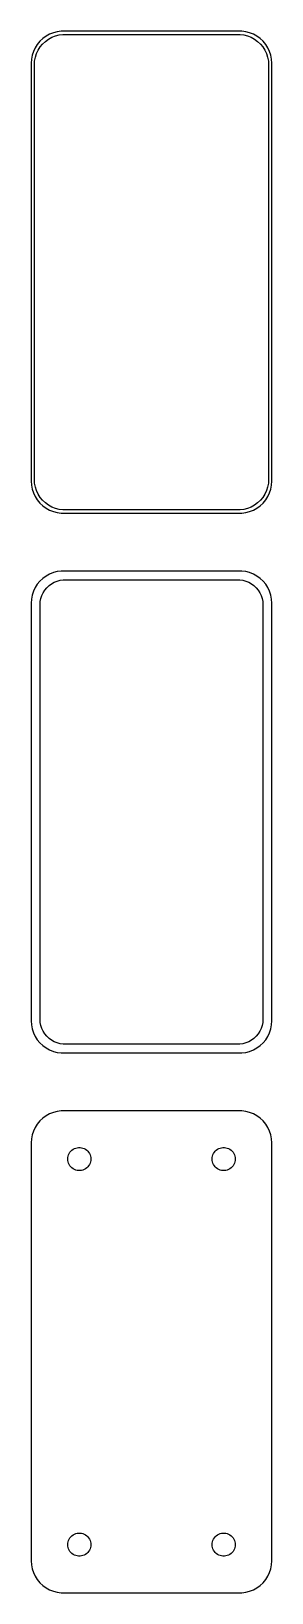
# Model space of a CAD drawing. Header units: metres. Extents: x -19 to 19, y 131 to 373.
import ezdxf

# ---------------------------------------------------------------- set-up
doc = ezdxf.new("R2010")
doc.units = ezdxf.units.M

msp = doc.modelspace()

# ---------------------------------------------------------------- linework, layer by layer
for p, q in [((-17.3948, 371.923), (-17.7951, 371.439)), ((-16.9371, 372.353), (-17.3948, 371.923)), ((-16.9626, 371.502), (-16.5278, 371.91)), ((-16.4291, 372.722), (-16.9371, 372.353)), ((-16.5278, 371.91), (-16.0452, 372.261)), ((-15.8789, 373.024), (-16.4291, 372.722)), ((-16.0452, 372.261), (-15.5224, 372.548)), ((-15.2951, 373.255), (-15.8789, 373.024)), ((-15.5224, 372.548), (-14.9678, 372.768)), ((-14.6869, 373.411), (-15.2951, 373.255)), ((-14.9678, 372.768), (-14.3901, 372.916)), ((-14.0639, 373.49), (-14.6869, 373.411)), ((-14.3901, 372.916), (-13.7982, 372.991)), ((14.0639, 373.49), (-14.0639, 373.49)), ((-13.7982, 372.991), (13.7982, 372.991)), ((13.7982, 372.991), (14.3901, 372.916)), ((14.6869, 373.411), (14.0639, 373.49)), ((14.3901, 372.916), (14.9678, 372.768)), ((15.2951, 373.255), (14.6869, 373.411)), ((14.9678, 372.768), (15.5224, 372.548)), ((15.8789, 373.024), (15.2951, 373.255)), ((15.5224, 372.548), (16.0452, 372.261)), ((16.4291, 372.722), (15.8789, 373.024)), ((16.0452, 372.261), (16.5278, 371.91)), ((16.9371, 372.353), (16.4291, 372.722)), ((16.5278, 371.91), (16.9626, 371.502)), ((17.3948, 371.923), (16.9371, 372.353)), ((17.7951, 371.439), (17.3948, 371.923)), ((-18.5929, 369.743), (-18.7106, 369.127)), ((-18.3989, 370.341), (-18.5929, 369.743)), ((-18.1315, 370.909), (-18.3989, 370.341)), ((-18.2125, 368.845), (-18.1008, 369.431)), ((-17.7951, 371.439), (-18.1315, 370.909)), ((-18.1008, 369.431), (-17.9164, 369.999)), ((-17.9164, 369.999), (-17.6624, 370.538)), ((-17.6624, 370.538), (-17.3428, 371.042)), ((-17.3428, 371.042), (-16.9626, 371.502)), ((16.9626, 371.502), (17.3428, 371.042)), ((17.3428, 371.042), (17.6624, 370.538)), ((17.6624, 370.538), (17.9164, 369.999)), ((18.1315, 370.909), (17.7951, 371.439)), ((17.9164, 369.999), (18.1008, 369.431)), ((18.1008, 369.431), (18.2125, 368.845)), ((18.3989, 370.341), (18.1315, 370.909)), ((18.5929, 369.743), (18.3989, 370.341)), ((18.7106, 369.127), (18.5929, 369.743)), ((-18.7106, 369.127), (-18.75, 368.5)), ((-18.75, 368.5), (-18.75, 303.5)), ((-18.25, 368.25), (-18.2125, 368.845)), ((-18.25, 303.75), (-18.25, 368.25)), ((18.2125, 368.845), (18.25, 368.25)), ((18.25, 368.25), (18.25, 303.75)), ((18.75, 368.5), (18.7106, 369.127)), ((18.75, 303.5), (18.75, 368.5)), ((-18.2125, 303.155), (-18.25, 303.75)), ((18.25, 303.75), (18.2125, 303.155)), ((-18.75, 303.5), (-18.7106, 302.873)), ((-18.7106, 302.873), (-18.5929, 302.257)), ((-18.5929, 302.257), (-18.3989, 301.659)), ((-18.3989, 301.659), (-18.1315, 301.091)), ((-18.1008, 302.569), (-18.2125, 303.155)), ((-17.9164, 302.001), (-18.1008, 302.569)), ((-17.6624, 301.462), (-17.9164, 302.001)), ((-17.3428, 300.958), (-17.6624, 301.462)), ((17.6624, 301.462), (17.3428, 300.958)), ((17.9164, 302.001), (17.6624, 301.462)), ((18.1008, 302.569), (17.9164, 302.001)), ((18.2125, 303.155), (18.1008, 302.569)), ((18.1315, 301.091), (18.3989, 301.659)), ((18.3989, 301.659), (18.5929, 302.257)), ((18.5929, 302.257), (18.7106, 302.873)), ((18.7106, 302.873), (18.75, 303.5)), ((-18.1315, 301.091), (-17.7951, 300.561)), ((-17.7951, 300.561), (-17.3948, 300.077)), ((-17.3948, 300.077), (-16.9371, 299.647)), ((-16.9626, 300.498), (-17.3428, 300.958)), ((-16.5278, 300.09), (-16.9626, 300.498)), ((-16.9371, 299.647), (-16.4291, 299.278)), ((-16.0452, 299.739), (-16.5278, 300.09)), ((-16.4291, 299.278), (-15.8789, 298.976)), ((-15.5224, 299.452), (-16.0452, 299.739)), ((-15.8789, 298.976), (-15.2951, 298.745)), ((-14.9678, 299.232), (-15.5224, 299.452)), ((-14.3901, 299.084), (-14.9678, 299.232)), ((-13.7982, 299.009), (-14.3901, 299.084)), ((13.7982, 299.009), (-13.7982, 299.009)), ((14.3901, 299.084), (13.7982, 299.009)), ((14.9678, 299.232), (14.3901, 299.084)), ((15.5224, 299.452), (14.9678, 299.232)), ((15.2951, 298.745), (15.8789, 298.976)), ((16.0452, 299.739), (15.5224, 299.452)), ((15.8789, 298.976), (16.4291, 299.278)), ((16.5278, 300.09), (16.0452, 299.739)), ((16.4291, 299.278), (16.9371, 299.647)), ((16.9626, 300.498), (16.5278, 300.09)), ((16.9371, 299.647), (17.3948, 300.077)), ((17.3428, 300.958), (16.9626, 300.498)), ((17.3948, 300.077), (17.7951, 300.561)), ((17.7951, 300.561), (18.1315, 301.091)), ((-15.2951, 298.745), (-14.6869, 298.589)), ((-14.6869, 298.589), (-14.0639, 298.51)), ((-14.0639, 298.51), (14.0639, 298.51)), ((14.0639, 298.51), (14.6869, 298.589)), ((14.6869, 298.589), (15.2951, 298.745)), ((-15.2951, 289.255), (-15.8789, 289.024)), ((-14.6869, 289.411), (-15.2951, 289.255)), ((-14.0639, 289.49), (-14.6869, 289.411)), ((14.0639, 289.49), (-14.0639, 289.49)), ((14.6869, 289.411), (14.0639, 289.49)), ((15.2951, 289.255), (14.6869, 289.411)), ((15.8789, 289.024), (15.2951, 289.255)), ((-18.1315, 286.909), (-18.3989, 286.341)), ((-17.7951, 287.439), (-18.1315, 286.909)), ((-17.3948, 287.923), (-17.7951, 287.439)), ((-16.9371, 288.353), (-17.3948, 287.923)), ((-16.4291, 288.722), (-16.9371, 288.353)), ((-16.6305, 286.524), (-16.3207, 286.899)), ((-15.8789, 289.024), (-16.4291, 288.722)), ((-16.3207, 286.899), (-15.9665, 287.231)), ((-15.9665, 287.231), (-15.5734, 287.517)), ((-15.5734, 287.517), (-15.1475, 287.751)), ((-15.1475, 287.751), (-14.6957, 287.93)), ((-14.6957, 287.93), (-14.2251, 288.051)), ((-14.2251, 288.051), (-13.743, 288.112)), ((-13.743, 288.112), (13.743, 288.112)), ((13.743, 288.112), (14.2251, 288.051)), ((14.2251, 288.051), (14.6957, 287.93)), ((14.6957, 287.93), (15.1475, 287.751)), ((15.1475, 287.751), (15.5734, 287.517)), ((15.5734, 287.517), (15.9665, 287.231)), ((16.4291, 288.722), (15.8789, 289.024)), ((15.9665, 287.231), (16.3207, 286.899)), ((16.3207, 286.899), (16.6305, 286.524)), ((16.9371, 288.353), (16.4291, 288.722)), ((17.3948, 287.923), (16.9371, 288.353)), ((17.7951, 287.439), (17.3948, 287.923)), ((18.1315, 286.909), (17.7951, 287.439)), ((18.3989, 286.341), (18.1315, 286.909)), ((-18.7106, 285.127), (-18.75, 284.5)), ((-18.75, 284.5), (-18.75, 219.5)), ((-18.5929, 285.743), (-18.7106, 285.127)), ((-18.3989, 286.341), (-18.5929, 285.743)), ((-17.3695, 284.25), (-17.339, 284.735)), ((-17.339, 284.735), (-17.2479, 285.212)), ((-17.2479, 285.212), (-17.0977, 285.674)), ((-17.0977, 285.674), (-16.8908, 286.114)), ((-16.8908, 286.114), (-16.6305, 286.524)), ((16.6305, 286.524), (16.8908, 286.114)), ((16.8908, 286.114), (17.0977, 285.674)), ((17.0977, 285.674), (17.2479, 285.212)), ((17.2479, 285.212), (17.339, 284.735)), ((17.339, 284.735), (17.3695, 284.25)), ((18.5929, 285.743), (18.3989, 286.341)), ((18.7106, 285.127), (18.5929, 285.743)), ((18.75, 284.5), (18.7106, 285.127)), ((18.75, 219.5), (18.75, 284.5)), ((-17.3695, 219.75), (-17.3695, 284.25)), ((17.3695, 284.25), (17.3695, 219.75)), ((-18.75, 219.5), (-18.7106, 218.873)), ((-18.7106, 218.873), (-18.5929, 218.257)), ((-17.339, 219.265), (-17.3695, 219.75)), ((-17.2479, 218.788), (-17.339, 219.265)), ((-17.0977, 218.326), (-17.2479, 218.788)), ((17.2479, 218.788), (17.0977, 218.326)), ((17.339, 219.265), (17.2479, 218.788)), ((17.3695, 219.75), (17.339, 219.265)), ((18.5929, 218.257), (18.7106, 218.873)), ((18.7106, 218.873), (18.75, 219.5)), ((-18.5929, 218.257), (-18.3989, 217.659)), ((-18.3989, 217.659), (-18.1315, 217.091)), ((-18.1315, 217.091), (-17.7951, 216.561)), ((-17.7951, 216.561), (-17.3948, 216.077)), ((-16.8908, 217.886), (-17.0977, 218.326)), ((-16.6305, 217.476), (-16.8908, 217.886)), ((-16.3207, 217.101), (-16.6305, 217.476)), ((-15.9665, 216.769), (-16.3207, 217.101)), ((-15.5734, 216.483), (-15.9665, 216.769)), ((-15.1475, 216.249), (-15.5734, 216.483)), ((15.5734, 216.483), (15.1475, 216.249)), ((15.9665, 216.769), (15.5734, 216.483)), ((16.3207, 217.101), (15.9665, 216.769)), ((16.6305, 217.476), (16.3207, 217.101)), ((16.8908, 217.886), (16.6305, 217.476)), ((17.0977, 218.326), (16.8908, 217.886)), ((17.3948, 216.077), (17.7951, 216.561)), ((17.7951, 216.561), (18.1315, 217.091)), ((18.1315, 217.091), (18.3989, 217.659)), ((18.3989, 217.659), (18.5929, 218.257)), ((-17.3948, 216.077), (-16.9371, 215.647)), ((-16.9371, 215.647), (-16.4291, 215.278)), ((-16.4291, 215.278), (-15.8789, 214.976)), ((-15.8789, 214.976), (-15.2951, 214.745)), ((-15.2951, 214.745), (-14.6869, 214.589)), ((-14.6957, 216.07), (-15.1475, 216.249)), ((-14.2251, 215.949), (-14.6957, 216.07)), ((-14.6869, 214.589), (-14.0639, 214.51)), ((-13.743, 215.888), (-14.2251, 215.949)), ((-14.0639, 214.51), (14.0639, 214.51)), ((13.743, 215.888), (-13.743, 215.888)), ((14.2251, 215.949), (13.743, 215.888)), ((14.0639, 214.51), (14.6869, 214.589)), ((14.6957, 216.07), (14.2251, 215.949)), ((14.6869, 214.589), (15.2951, 214.745)), ((15.1475, 216.249), (14.6957, 216.07)), ((15.2951, 214.745), (15.8789, 214.976)), ((15.8789, 214.976), (16.4291, 215.278)), ((16.4291, 215.278), (16.9371, 215.647)), ((16.9371, 215.647), (17.3948, 216.077)), ((-16.9371, 204.353), (-17.3948, 203.923)), ((-16.4291, 204.722), (-16.9371, 204.353)), ((-15.8789, 205.024), (-16.4291, 204.722)), ((-15.2951, 205.255), (-15.8789, 205.024)), ((-14.6869, 205.411), (-15.2951, 205.255)), ((-14.0639, 205.49), (-14.6869, 205.411)), ((14.0639, 205.49), (-14.0639, 205.49)), ((14.6869, 205.411), (14.0639, 205.49)), ((15.2951, 205.255), (14.6869, 205.411)), ((15.8789, 205.024), (15.2951, 205.255)), ((16.4291, 204.722), (15.8789, 205.024)), ((16.9371, 204.353), (16.4291, 204.722)), ((17.3948, 203.923), (16.9371, 204.353)), ((-18.5929, 201.743), (-18.7106, 201.127)), ((-18.3989, 202.341), (-18.5929, 201.743)), ((-18.1315, 202.909), (-18.3989, 202.341)), ((-17.7951, 203.439), (-18.1315, 202.909)), ((-17.3948, 203.923), (-17.7951, 203.439)), ((17.7951, 203.439), (17.3948, 203.923)), ((18.1315, 202.909), (17.7951, 203.439)), ((18.3989, 202.341), (18.1315, 202.909)), ((18.5929, 201.743), (18.3989, 202.341)), ((18.7106, 201.127), (18.5929, 201.743)), ((-18.7106, 201.127), (-18.75, 200.5)), ((-18.75, 200.5), (-18.75, 135.5)), ((-12.5621, 199.232), (-12.3974, 199.387)), ((-12.3974, 199.387), (-12.2145, 199.52)), ((-12.2145, 199.52), (-12.0164, 199.629)), ((-12.0164, 199.629), (-11.8062, 199.712)), ((-11.8062, 199.712), (-11.5873, 199.768)), ((-11.5873, 199.768), (-11.363, 199.796)), ((-11.363, 199.796), (-11.137, 199.796)), ((-11.137, 199.796), (-10.9127, 199.768)), ((-10.9127, 199.768), (-10.6938, 199.712)), ((-10.6938, 199.712), (-10.4836, 199.629)), ((-10.4836, 199.629), (-10.2855, 199.52)), ((-10.2855, 199.52), (-10.1026, 199.387)), ((-10.1026, 199.387), (-9.93785, 199.232)), ((9.93785, 199.232), (10.1026, 199.387)), ((10.1026, 199.387), (10.2855, 199.52)), ((10.2855, 199.52), (10.4836, 199.629)), ((10.4836, 199.629), (10.6938, 199.712)), ((10.6938, 199.712), (10.9127, 199.768)), ((10.9127, 199.768), (11.137, 199.796)), ((11.137, 199.796), (11.363, 199.796)), ((11.363, 199.796), (11.5873, 199.768)), ((11.5873, 199.768), (11.8062, 199.712)), ((11.8062, 199.712), (12.0164, 199.629)), ((12.0164, 199.629), (12.2145, 199.52)), ((12.2145, 199.52), (12.3974, 199.387)), ((12.3974, 199.387), (12.5621, 199.232)), ((18.75, 200.5), (18.7106, 201.127)), ((18.75, 135.5), (18.75, 200.5)), ((-13.05, 198), (-13.0358, 198.226)), ((-13.0358, 197.774), (-13.05, 198)), ((-13.0358, 198.226), (-12.9934, 198.448)), ((-12.9934, 197.552), (-13.0358, 197.774)), ((-12.9934, 198.448), (-12.9236, 198.663)), ((-12.9236, 197.337), (-12.9934, 197.552)), ((-12.9236, 198.663), (-12.8273, 198.867)), ((-12.8273, 197.133), (-12.9236, 197.337)), ((-12.8273, 198.867), (-12.7062, 199.058)), ((-12.7062, 196.942), (-12.8273, 197.133)), ((-12.7062, 199.058), (-12.5621, 199.232)), ((-12.5621, 196.768), (-12.7062, 196.942)), ((-9.93785, 199.232), (-9.79376, 199.058)), ((-9.79376, 196.942), (-9.93785, 196.768)), ((-9.79376, 199.058), (-9.67264, 198.867)), ((-9.67264, 197.133), (-9.79376, 196.942)), ((-9.67264, 198.867), (-9.5764, 198.663)), ((-9.5764, 197.337), (-9.67264, 197.133)), ((-9.5764, 198.663), (-9.50655, 198.448)), ((-9.50655, 197.552), (-9.5764, 197.337)), ((-9.50655, 198.448), (-9.46419, 198.226)), ((-9.46419, 197.774), (-9.50655, 197.552)), ((-9.46419, 198.226), (-9.45, 198)), ((-9.45, 198), (-9.46419, 197.774)), ((9.45, 198), (9.46419, 198.226)), ((9.46419, 197.774), (9.45, 198)), ((9.46419, 198.226), (9.50655, 198.448)), ((9.50655, 197.552), (9.46419, 197.774)), ((9.50655, 198.448), (9.5764, 198.663)), ((9.5764, 197.337), (9.50655, 197.552)), ((9.5764, 198.663), (9.67264, 198.867)), ((9.67264, 197.133), (9.5764, 197.337)), ((9.67264, 198.867), (9.79376, 199.058)), ((9.79376, 196.942), (9.67264, 197.133)), ((9.79376, 199.058), (9.93785, 199.232)), ((9.93785, 196.768), (9.79376, 196.942)), ((12.5621, 199.232), (12.7062, 199.058)), ((12.7062, 196.942), (12.5621, 196.768)), ((12.7062, 199.058), (12.8273, 198.867)), ((12.8273, 197.133), (12.7062, 196.942)), ((12.8273, 198.867), (12.9236, 198.663)), ((12.9236, 197.337), (12.8273, 197.133)), ((12.9236, 198.663), (12.9934, 198.448)), ((12.9934, 197.552), (12.9236, 197.337)), ((12.9934, 198.448), (13.0358, 198.226)), ((13.0358, 197.774), (12.9934, 197.552)), ((13.0358, 198.226), (13.05, 198)), ((13.05, 198), (13.0358, 197.774)), ((-12.3974, 196.613), (-12.5621, 196.768)), ((-12.2145, 196.48), (-12.3974, 196.613)), ((-12.0164, 196.371), (-12.2145, 196.48)), ((-11.8062, 196.288), (-12.0164, 196.371)), ((-11.5873, 196.232), (-11.8062, 196.288)), ((-11.363, 196.204), (-11.5873, 196.232)), ((-11.137, 196.204), (-11.363, 196.204)), ((-10.9127, 196.232), (-11.137, 196.204)), ((-10.6938, 196.288), (-10.9127, 196.232)), ((-10.4836, 196.371), (-10.6938, 196.288)), ((-10.2855, 196.48), (-10.4836, 196.371)), ((-10.1026, 196.613), (-10.2855, 196.48)), ((-9.93785, 196.768), (-10.1026, 196.613)), ((10.1026, 196.613), (9.93785, 196.768)), ((10.2855, 196.48), (10.1026, 196.613)), ((10.4836, 196.371), (10.2855, 196.48)), ((10.6938, 196.288), (10.4836, 196.371)), ((10.9127, 196.232), (10.6938, 196.288)), ((11.137, 196.204), (10.9127, 196.232)), ((11.363, 196.204), (11.137, 196.204)), ((11.5873, 196.232), (11.363, 196.204)), ((11.8062, 196.288), (11.5873, 196.232)), ((12.0164, 196.371), (11.8062, 196.288)), ((12.2145, 196.48), (12.0164, 196.371)), ((12.3974, 196.613), (12.2145, 196.48)), ((12.5621, 196.768), (12.3974, 196.613)), ((-12.9934, 138.448), (-12.9236, 138.663)), ((-12.9236, 138.663), (-12.8273, 138.867)), ((-12.8273, 138.867), (-12.7062, 139.058)), ((-12.7062, 139.058), (-12.5621, 139.232)), ((-12.5621, 139.232), (-12.3974, 139.387)), ((-12.3974, 139.387), (-12.2145, 139.52)), ((-12.2145, 139.52), (-12.0164, 139.629)), ((-12.0164, 139.629), (-11.8062, 139.712)), ((-11.8062, 139.712), (-11.5873, 139.768)), ((-11.5873, 139.768), (-11.363, 139.796)), ((-11.363, 139.796), (-11.137, 139.796)), ((-11.137, 139.796), (-10.9127, 139.768)), ((-10.9127, 139.768), (-10.6938, 139.712)), ((-10.6938, 139.712), (-10.4836, 139.629)), ((-10.4836, 139.629), (-10.2855, 139.52)), ((-10.2855, 139.52), (-10.1026, 139.387)), ((-10.1026, 139.387), (-9.93785, 139.232)), ((-9.93785, 139.232), (-9.79376, 139.058)), ((-9.79376, 139.058), (-9.67264, 138.867)), ((-9.67264, 138.867), (-9.5764, 138.663)), ((-9.5764, 138.663), (-9.50655, 138.448)), ((9.50655, 138.448), (9.5764, 138.663)), ((9.5764, 138.663), (9.67264, 138.867)), ((9.67264, 138.867), (9.79376, 139.058)), ((9.79376, 139.058), (9.93785, 139.232)), ((9.93785, 139.232), (10.1026, 139.387)), ((10.1026, 139.387), (10.2855, 139.52)), ((10.2855, 139.52), (10.4836, 139.629)), ((10.4836, 139.629), (10.6938, 139.712)), ((10.6938, 139.712), (10.9127, 139.768)), ((10.9127, 139.768), (11.137, 139.796)), ((11.137, 139.796), (11.363, 139.796)), ((11.363, 139.796), (11.5873, 139.768)), ((11.5873, 139.768), (11.8062, 139.712)), ((11.8062, 139.712), (12.0164, 139.629)), ((12.0164, 139.629), (12.2145, 139.52)), ((12.2145, 139.52), (12.3974, 139.387)), ((12.3974, 139.387), (12.5621, 139.232)), ((12.5621, 139.232), (12.7062, 139.058)), ((12.7062, 139.058), (12.8273, 138.867)), ((12.8273, 138.867), (12.9236, 138.663)), ((12.9236, 138.663), (12.9934, 138.448)), ((-13.05, 138), (-13.0358, 138.226)), ((-13.0358, 137.774), (-13.05, 138)), ((-13.0358, 138.226), (-12.9934, 138.448)), ((-12.9934, 137.552), (-13.0358, 137.774)), ((-12.9236, 137.337), (-12.9934, 137.552)), ((-12.8273, 137.133), (-12.9236, 137.337)), ((-12.7062, 136.942), (-12.8273, 137.133)), ((-12.5621, 136.768), (-12.7062, 136.942)), ((-12.3974, 136.613), (-12.5621, 136.768)), ((-12.2145, 136.48), (-12.3974, 136.613)), ((-12.0164, 136.371), (-12.2145, 136.48)), ((-11.8062, 136.288), (-12.0164, 136.371)), ((-11.5873, 136.232), (-11.8062, 136.288)), ((-11.363, 136.204), (-11.5873, 136.232)), ((-11.137, 136.204), (-11.363, 136.204)), ((-10.9127, 136.232), (-11.137, 136.204)), ((-10.6938, 136.288), (-10.9127, 136.232)), ((-10.4836, 136.371), (-10.6938, 136.288)), ((-10.2855, 136.48), (-10.4836, 136.371)), ((-10.1026, 136.613), (-10.2855, 136.48)), ((-9.93785, 136.768), (-10.1026, 136.613)), ((-9.79376, 136.942), (-9.93785, 136.768)), ((-9.67264, 137.133), (-9.79376, 136.942)), ((-9.5764, 137.337), (-9.67264, 137.133)), ((-9.50655, 137.552), (-9.5764, 137.337)), ((-9.50655, 138.448), (-9.46419, 138.226)), ((-9.46419, 137.774), (-9.50655, 137.552)), ((-9.46419, 138.226), (-9.45, 138)), ((-9.45, 138), (-9.46419, 137.774)), ((9.45, 138), (9.46419, 138.226)), ((9.46419, 137.774), (9.45, 138)), ((9.46419, 138.226), (9.50655, 138.448)), ((9.50655, 137.552), (9.46419, 137.774)), ((9.5764, 137.337), (9.50655, 137.552)), ((9.67264, 137.133), (9.5764, 137.337)), ((9.79376, 136.942), (9.67264, 137.133)), ((9.93785, 136.768), (9.79376, 136.942)), ((10.1026, 136.613), (9.93785, 136.768)), ((10.2855, 136.48), (10.1026, 136.613)), ((10.4836, 136.371), (10.2855, 136.48)), ((10.6938, 136.288), (10.4836, 136.371)), ((10.9127, 136.232), (10.6938, 136.288)), ((11.137, 136.204), (10.9127, 136.232)), ((11.363, 136.204), (11.137, 136.204)), ((11.5873, 136.232), (11.363, 136.204)), ((11.8062, 136.288), (11.5873, 136.232)), ((12.0164, 136.371), (11.8062, 136.288)), ((12.2145, 136.48), (12.0164, 136.371)), ((12.3974, 136.613), (12.2145, 136.48)), ((12.5621, 136.768), (12.3974, 136.613)), ((12.7062, 136.942), (12.5621, 136.768)), ((12.8273, 137.133), (12.7062, 136.942)), ((12.9236, 137.337), (12.8273, 137.133)), ((12.9934, 137.552), (12.9236, 137.337)), ((12.9934, 138.448), (13.0358, 138.226)), ((13.0358, 137.774), (12.9934, 137.552)), ((13.0358, 138.226), (13.05, 138)), ((13.05, 138), (13.0358, 137.774)), ((-18.75, 135.5), (-18.7106, 134.873)), ((-18.7106, 134.873), (-18.5929, 134.257)), ((-18.5929, 134.257), (-18.3989, 133.659)), ((-18.3989, 133.659), (-18.1315, 133.091)), ((18.1315, 133.091), (18.3989, 133.659)), ((18.3989, 133.659), (18.5929, 134.257)), ((18.5929, 134.257), (18.7106, 134.873)), ((18.7106, 134.873), (18.75, 135.5)), ((-18.1315, 133.091), (-17.7951, 132.561)), ((-17.7951, 132.561), (-17.3948, 132.077)), ((-17.3948, 132.077), (-16.9371, 131.647)), ((-16.9371, 131.647), (-16.4291, 131.278)), ((-16.4291, 131.278), (-15.8789, 130.976)), ((15.8789, 130.976), (16.4291, 131.278)), ((16.4291, 131.278), (16.9371, 131.647)), ((16.9371, 131.647), (17.3948, 132.077)), ((17.3948, 132.077), (17.7951, 132.561)), ((17.7951, 132.561), (18.1315, 133.091)), ((-15.8789, 130.976), (-15.2951, 130.745)), ((-15.2951, 130.745), (-14.6869, 130.589)), ((-14.6869, 130.589), (-14.0639, 130.51)), ((-14.0639, 130.51), (14.0639, 130.51)), ((14.0639, 130.51), (14.6869, 130.589)), ((14.6869, 130.589), (15.2951, 130.745)), ((15.2951, 130.745), (15.8789, 130.976))]:
    msp.add_line(p, q)

doc.saveas('drawing.dxf')
